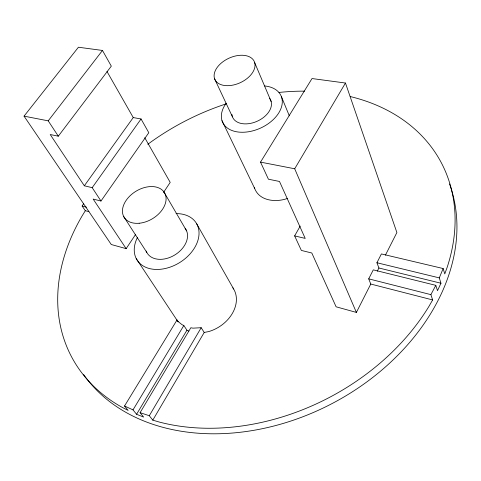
<?xml version="1.0" encoding="UTF-8"?>
<svg xmlns="http://www.w3.org/2000/svg" width="481" height="481" viewBox="0 0 481 481"><rect width="100%" height="100%" fill="white"/><g stroke="black" fill="none" stroke-linecap="round" stroke-linejoin="round"><path stroke-width="0.72" d="M377.272 271.218L378.908 267.995L376.918 262.746L381.409 253.932L443.133 268.536L439.297 277.886L440.963 283.237L437.5 290.674L435.804 285.347L373.286 269.865L368.705 278.848L370.773 284.043L356.385 312.416L336.105 306.8L311.808 253.006L301.359 250.433L294.637 235.888L300.204 226.094M435.804 285.347L430.892 294.643L432.635 299.934L428.986 306.319A208.796 155.874 -27.5 0 1 159.337 422.065L152.796 420.147L149.296 415.728L140.085 412.656L190.831 327.741L192.923 328.162L201.19 327.711L204.209 332.455L152.796 420.147M385.395 255.207L396.885 232.539L345.466 83.033L312.019 78.547L260.522 162.121L268.416 179.203L279.497 181.469L305.213 238.408L294.637 235.888M149.296 415.728L201.19 327.711M356.385 312.416L294.703 168.771L345.466 83.033M140.085 412.656L143.621 417.069L136.574 414.279L186.929 330.219L183.832 325.505L182.016 324.675L177.898 321.314L176.996 320.033L124.531 406.006L128.126 410.401L122.493 407.533A208.796 155.874 -27.5 0 1 82.233 215.728L85.323 210.72L82.143 206.072L83.73 203.517M136.574 414.279L133.009 409.878L183.832 325.505M106.968 71.471L133.249 117.568L141.059 118.975L148.797 132.708L100.98 201.016L92.196 187.668L84.331 185.792L50.216 134.53L58.309 136.183L111.315 66.144L102.477 50.451L78.427 47.228L24.05 116.149L111.279 244.528L126.154 248.647L135.714 234.271M163.558 192.388L170.208 182.383L144.745 137.722M92.196 187.668L141.059 118.975M84.331 185.792L133.249 117.568M24.05 116.149L48.214 120.845L102.477 50.451M287.404 198.449C276.244 202.561 259.451 201.232 254.641 188.384L222 120.683M204.209 332.455L208.736 331.565A32.305 24.669 -32.6 0 0 232.864 287.8M260.522 162.121L294.703 168.771M376.918 262.746L439.297 277.886M378.908 267.995L440.963 283.237M100.98 201.016L93.176 199.086L126.154 248.647M82.143 206.072L86.46 207.167M368.705 278.848L430.892 294.643M85.323 210.72L88.907 211.64M370.773 284.043L432.635 299.934M133.009 409.878L124.531 406.006M186.929 330.219L188.877 331.114M176.996 320.033L178.162 321.801M136.219 258.562L178.03 321.783M48.214 120.845L58.309 136.183M123.713 216.57L146.789 252.393M163.756 191.654L186.586 230.826M196.458 223.4L233.664 289.027M214.64 78.908L232.461 116.853M254.335 187.319L254.641 188.384M254.732 62.783A21.651 13.486 -24.6 0 1 227.537 85.684A21.651 13.486 -24.6 0 1 221.428 62.933A21.651 13.486 -24.6 0 1 254.732 62.783L271.152 101.503M281.337 96.459L289.309 115.807M443.133 268.536L444.769 273.917L447.114 267.478A208.796 155.874 -27.5 0 0 350.258 96.549M264.646 85.949A32.083 20.966 -24.4 0 1 278.872 112.746A32.083 20.966 -24.4 0 1 236.568 131.776A32.083 20.966 -24.4 0 1 226.16 103.259M269.48 98.244A20.851 13.624 -24.4 0 1 256.77 121.428A20.851 13.624 -24.4 0 1 231.914 114.448M176.058 213.6A34.897 24.747 -31.8 0 1 197.096 242.773A34.897 24.747 -31.8 0 1 153.95 269.324A34.897 24.747 -31.8 0 1 137.548 237.301M185.143 228.337A22.679 16.077 -31.8 0 1 174.242 255.297A22.679 16.077 -31.8 0 1 146.2 251.064M147.799 144.282A208.796 155.874 -27.5 0 1 226.31 103.824M278.998 92.448A208.796 155.874 -27.5 0 1 304.557 91.156M449.525 183.958A207.281 155.784 -27.5 0 1 334.415 402.326A207.281 155.784 -27.5 0 1 86.556 378.547M86.129 377.988A207.281 155.784 -27.5 0 1 83.646 374.579M139.165 223.25A23.629 16.023 -31.4 0 0 165.199 194.138A23.629 16.023 -31.4 0 0 128.439 197.463A23.629 16.023 -31.4 0 0 139.165 223.25"/></g></svg>
